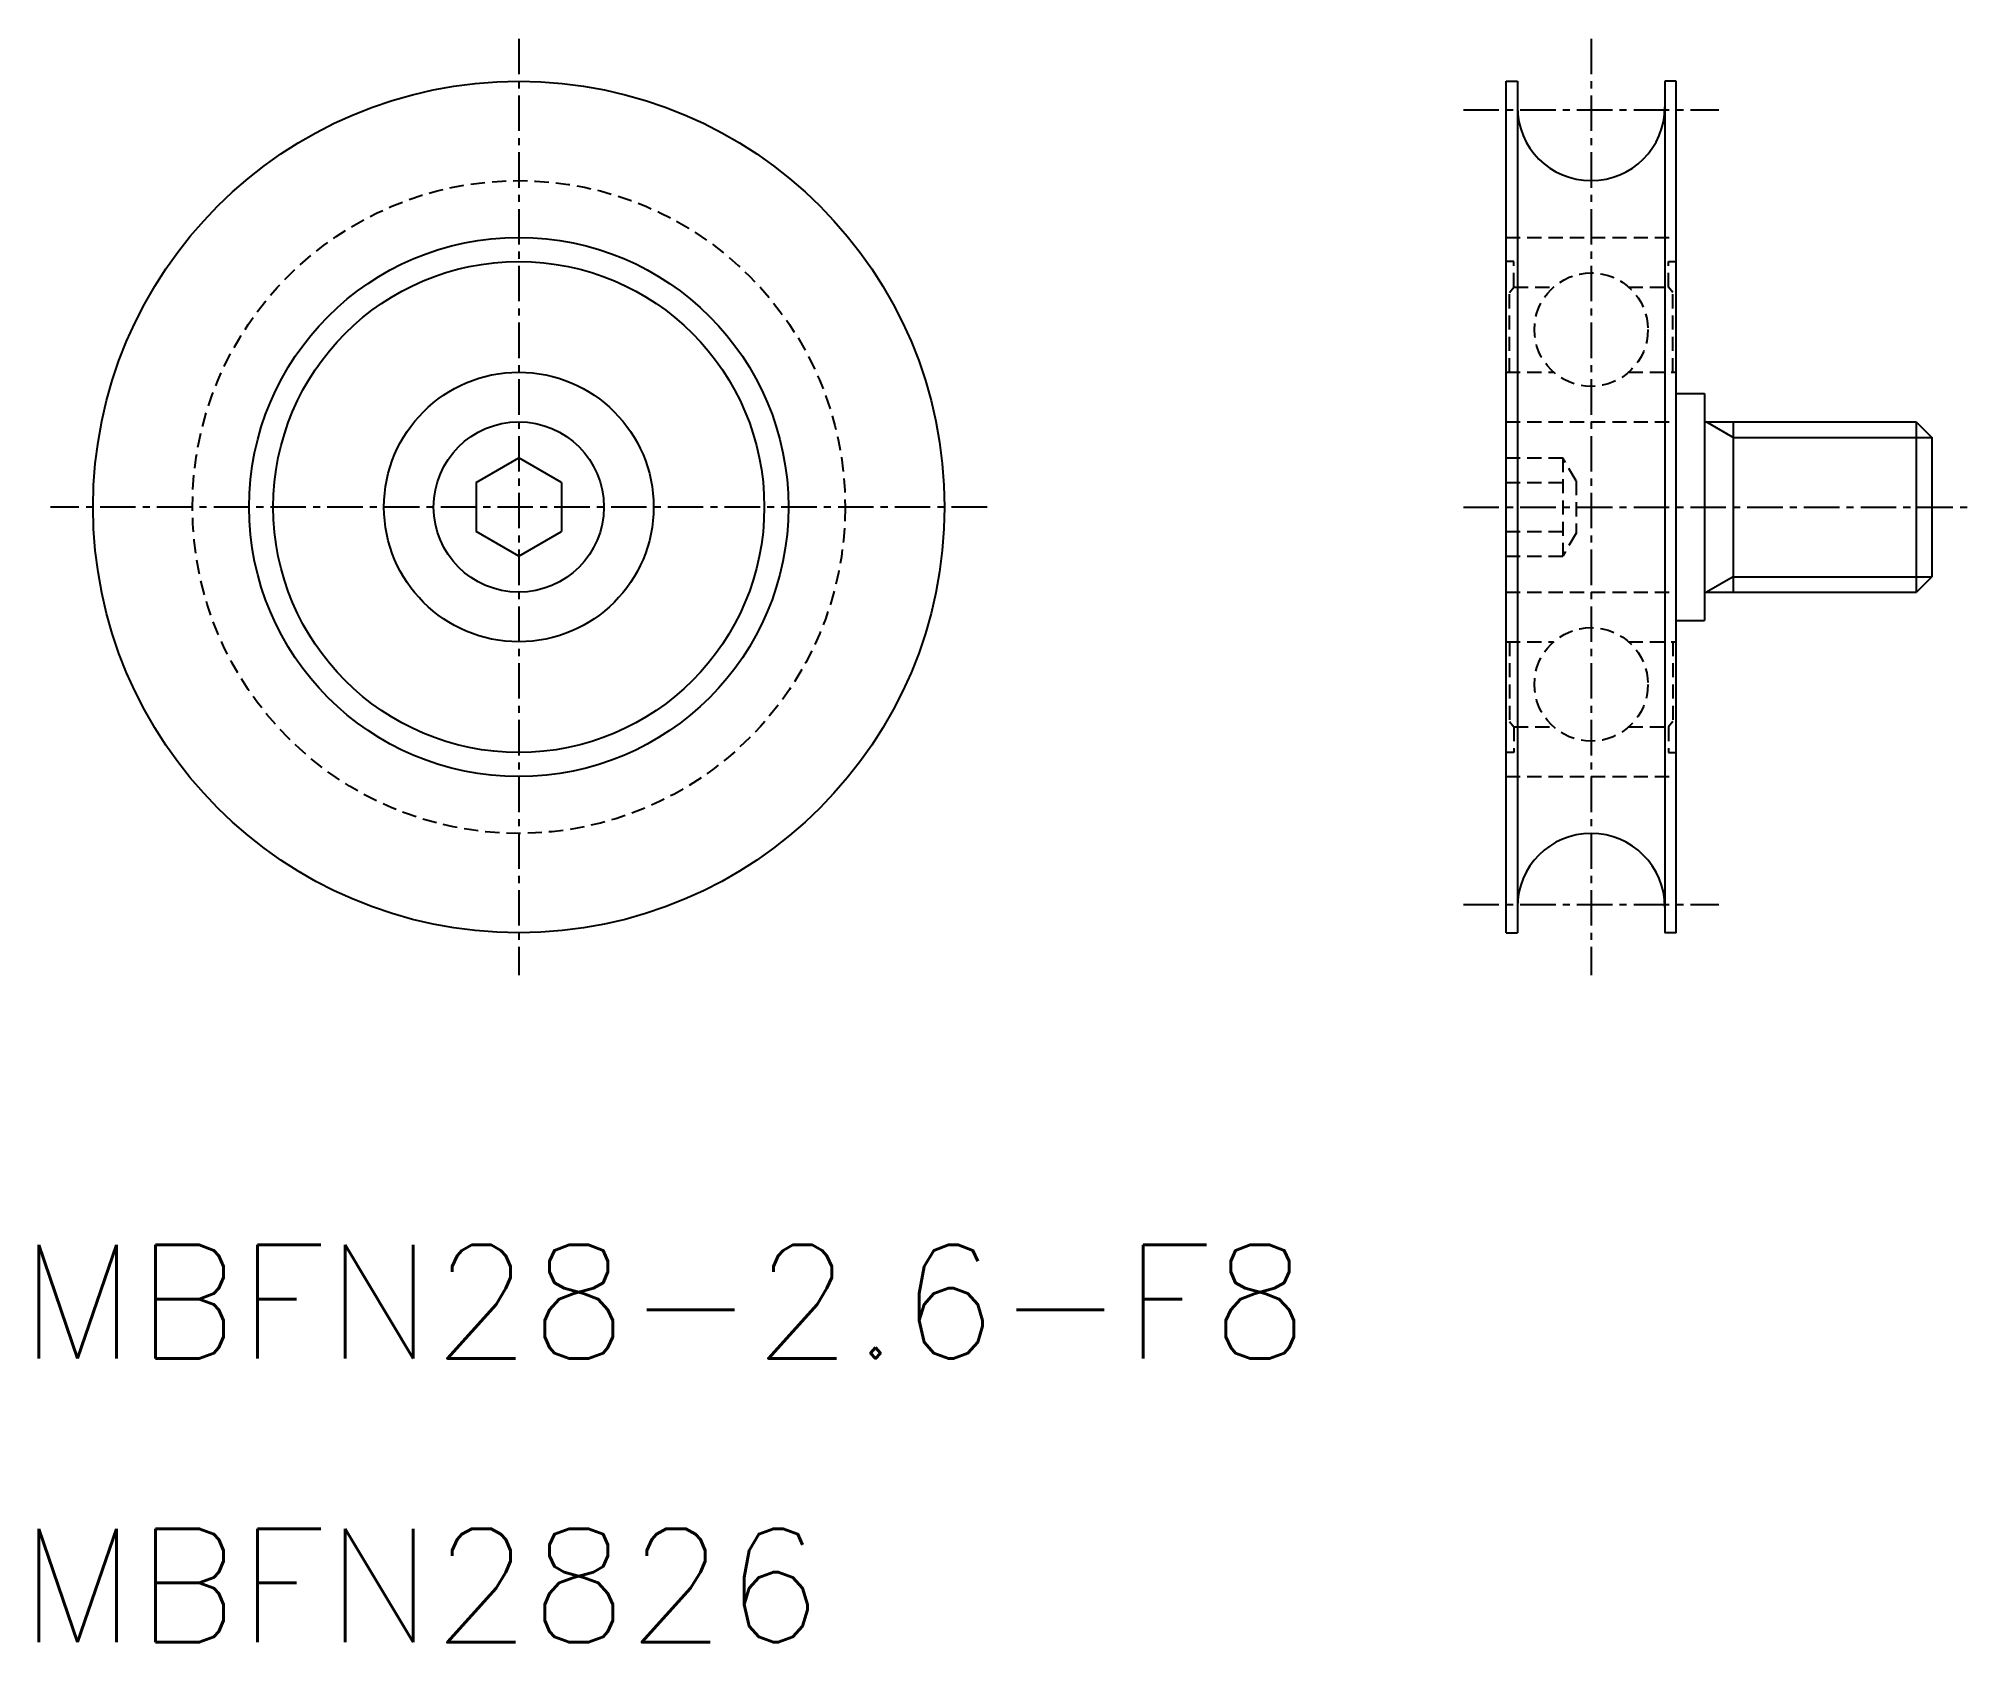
# Model space of a CAD drawing. Extents: x 10.7 to 78.9, y 10 to 66.5.
import ezdxf

# ---------------------------------------------------------------- set-up
doc = ezdxf.new("R2010")
doc.units = 0
doc.linetypes.add('CENTER', pattern=[2, 1.25, -0.25, 0.25, -0.25])
doc.linetypes.add('DASHED', pattern=[0.75, 0.5, -0.25])
doc.layers.get('0').update_dxf_attribs({"linetype": 'CONTINUOUS'})
doc.layers.add('CENTER', color=1, linetype='CENTER')
doc.styles.add('MISUMI', font='txt.shx')

msp = doc.modelspace()

# ---------------------------------------------------------------- linework, layer by layer
at = {"color": 7, "linetype": 'CONTINUOUS'}
for p, q in [((62.387, 35), (62.387, 65)), ((62.387, 65), (62.787, 65)), ((62.787, 65), (62.787, 35)), ((67.987, 65), (67.987, 35)), ((68.387, 65), (67.987, 65)), ((68.387, 35), (68.387, 65)), ((68.387, 54), (69.387, 54)), ((69.387, 54), (69.387, 46)), ((69.387, 53), (76.838, 53)), ((70.387, 53), (70.387, 47)), ((76.838, 53), (77.387, 52.451)), ((76.838, 53), (76.838, 47)), ((77.387, 52.459), (77.387, 47.542)), ((26.102, 50.867), (27.602, 51.733)), ((29.102, 50.867), (27.602, 51.733)), ((26.102, 50.867), (26.102, 49.134)), ((29.102, 50.867), (29.102, 49.134)), ((27.602, 48.268), (26.102, 49.134)), ((27.602, 48.268), (29.102, 49.134)), ((77.387, 47.542), (76.846, 47)), ((69.387, 47), (76.846, 47)), ((68.387, 46), (69.387, 46)), ((62.387, 35), (62.787, 35)), ((68.387, 35), (67.987, 35))]:
    msp.add_line(p, q, dxfattribs=at)
at = {"color": 3, "linetype": 'DASHED'}
for p, q in [((62.387, 59.5), (68.387, 59.5)), ((62.667, 58.65), (62.387, 58.65)), ((62.667, 57.75), (62.667, 58.65)), ((68.107, 57.75), (68.107, 58.65)), ((68.107, 58.65), (68.387, 58.65)), ((62.507, 57.559), (62.667, 57.75)), ((62.507, 54.75), (62.507, 57.559)), ((62.667, 57.75), (64.065, 57.75)), ((66.71, 57.75), (68.107, 57.75)), ((68.267, 57.559), (68.107, 57.75)), ((68.267, 54.75), (68.267, 57.559)), ((62.387, 54.75), (64.065, 54.75)), ((66.71, 54.75), (68.387, 54.75)), ((62.387, 53), (68.387, 53)), ((62.387, 51.733), (64.387, 51.733)), ((64.387, 51.733), (64.387, 48.268)), ((64.857, 50.92), (64.387, 51.733)), ((62.387, 50.867), (64.387, 50.867)), ((64.857, 50.92), (64.857, 49.081)), ((62.387, 49.134), (64.387, 49.134)), ((64.857, 49.081), (64.387, 48.268)), ((62.387, 48.268), (64.387, 48.268)), ((62.387, 47), (68.387, 47)), ((62.387, 45.25), (64.065, 45.25)), ((62.387, 45.25), (64.065, 45.25)), ((62.507, 45.25), (62.507, 42.441)), ((66.71, 45.25), (68.387, 45.25)), ((66.71, 45.25), (68.387, 45.25)), ((68.267, 45.25), (68.267, 42.441)), ((62.507, 42.441), (62.667, 42.25)), ((68.267, 42.441), (68.107, 42.25)), ((62.667, 42.25), (62.667, 41.35)), ((62.667, 42.25), (64.065, 42.25)), ((66.71, 42.25), (68.107, 42.25)), ((68.107, 42.25), (68.107, 41.35)), ((62.667, 41.35), (62.387, 41.35)), ((68.107, 41.35), (68.387, 41.35)), ((62.387, 40.5), (68.387, 40.5))]:
    msp.add_line(p, q, dxfattribs=at)
at = {"color": 3, "linetype": 'CONTINUOUS'}
for p, q in [((70.387, 52.451), (69.436, 53)), ((70.387, 52.451), (77.387, 52.451)), ((70.387, 47.542), (69.45, 47)), ((70.387, 47.542), (77.387, 47.542))]:
    msp.add_line(p, q, dxfattribs=at)
at = {"color": 7, "linetype": 'CONTINUOUS'}
for radius in [15, 9.5, 8.65, 4.75, 3]:
    msp.add_circle((27.602, 50), radius, dxfattribs=at)
at = {"color": 3, "linetype": 'DASHED'}
for centre, radius in [((27.602, 50), 11.5), ((65.387, 56.25), 2), ((65.387, 43.75), 2)]:
    msp.add_circle(centre, radius, dxfattribs=at)
at = {"color": 7, "linetype": 'CONTINUOUS'}
for centre, start, end in [((65.387, 64.1), 180, 0), ((65.387, 35.9), 0, 180)]:
    msp.add_arc(centre, 2.6, start, end, dxfattribs=at)
at = {"layer": 'CENTER', "color": 1, "linetype": 'CENTER'}
for p, q in [((27.602, 66.5), (27.602, 33.5)), ((65.387, 66.5), (65.387, 33.5)), ((60.887, 64), (69.887, 64)), ((44.102, 50), (11.102, 50)), ((60.887, 50), (78.887, 50)), ((60.887, 36), (69.887, 36))]:
    msp.add_line(p, q, dxfattribs=at)

# ---------------------------------------------------------------- texts
at = {"color": 7, "linetype": 'CONTINUOUS', "style": 'MISUMI'}
for s, p in [('MBFN28-2.6-F8', (10, 20)), ('MBFN2826', (10, 10))]:
    msp.add_text(s, height=4, dxfattribs=at).set_placement(p)

doc.saveas('drawing.dxf')
